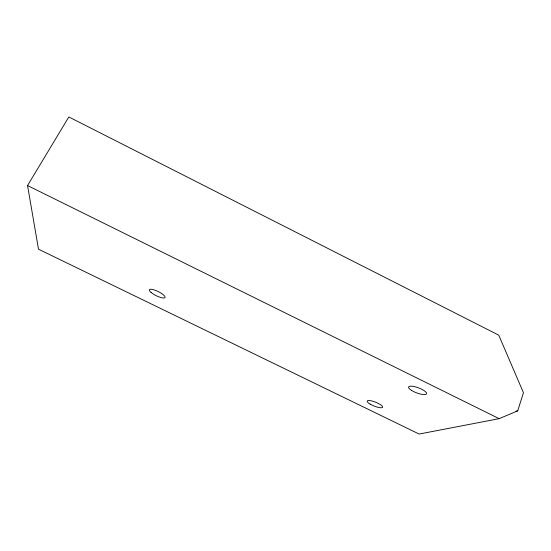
<?xml version="1.0" encoding="UTF-8"?>
<svg xmlns="http://www.w3.org/2000/svg" width="551" height="551" viewBox="0 0 551 551"><rect width="100%" height="100%" fill="white"/><g stroke="black" fill="none" stroke-linecap="round" stroke-linejoin="round"><path stroke-width="0.83" d="M517.72 410.826L523.45 392.718L498.745 335.153L68.834 116.957L27.55 185.542L38.494 249.176L419.146 434.043L499.172 418.664L517.72 410.826L516.046 411.163M27.55 185.542L499.172 418.664M370.169 404.117A8.334 2.059 21.8 0 0 382.649 407.299A8.334 2.059 21.8 0 0 371.994 401.011A8.334 2.059 21.8 0 0 370.169 404.117M411.666 390.473A9.629 2.679 20.7 0 0 426.488 393.965A9.629 2.679 20.7 0 0 414.621 386.65A9.629 2.679 20.7 0 0 411.666 390.473M151.05 292.402A8.733 2.3 26.4 0 0 164.563 297.891A8.733 2.3 26.4 0 0 156.036 290.57A8.733 2.3 26.4 0 0 151.05 292.402"/></g></svg>
